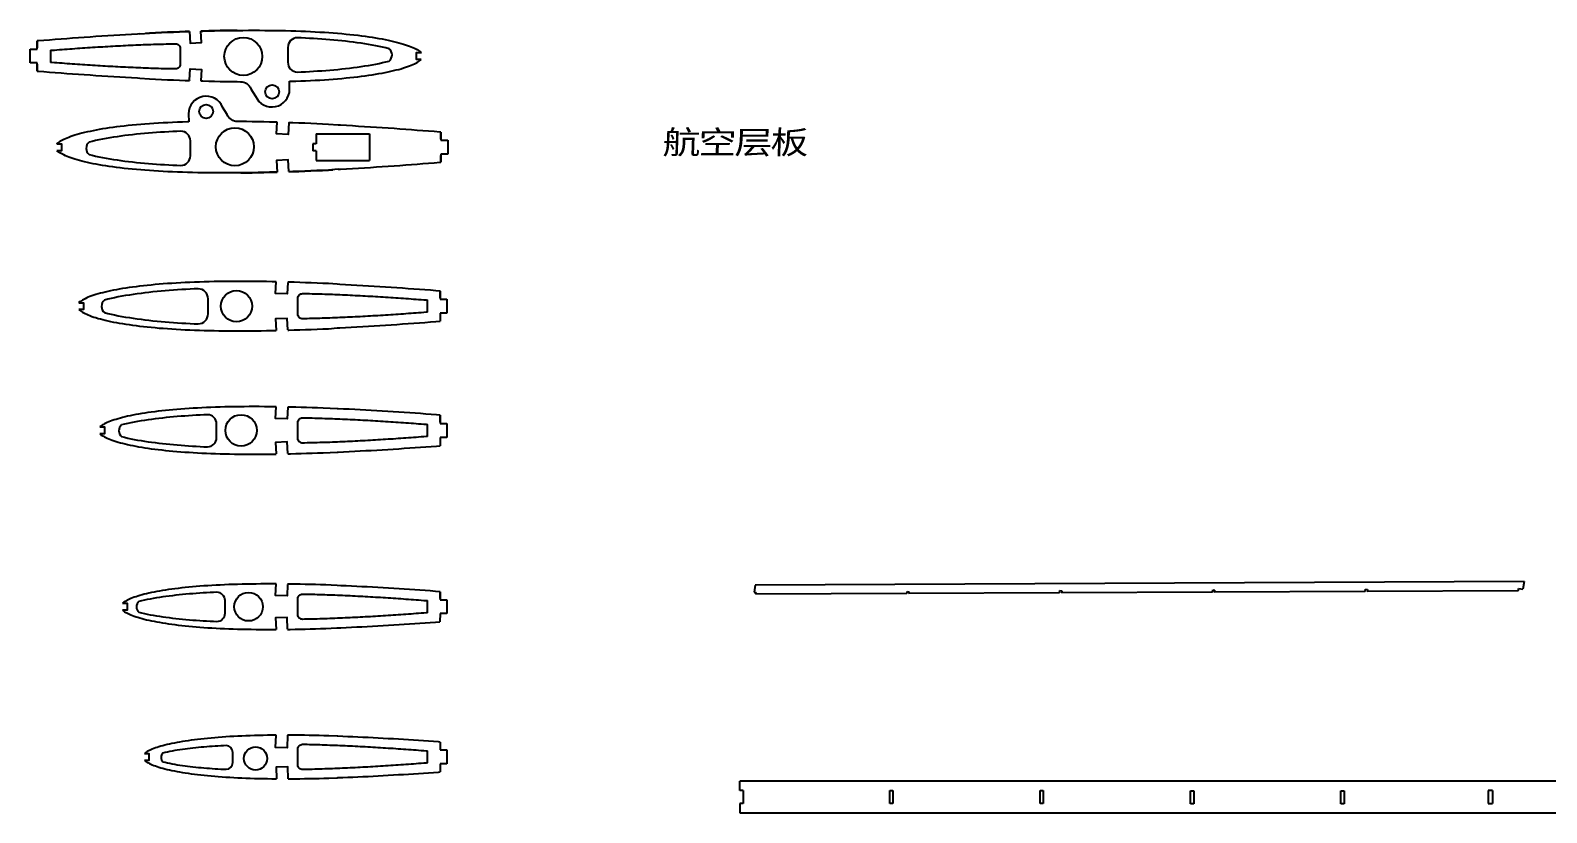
# Model space of a CAD drawing. Header units: inches. Extents: x -1000 to 834, y -101 to 1235.
# Drawn here: x -1000 to -345, y 569 to 908 of the extents above; entities that cross this region are included whole.
import ezdxf

# ---------------------------------------------------------------- set-up
doc = ezdxf.new("R2010")
doc.units = ezdxf.units.IN
doc.header["$MEASUREMENT"] = 0
doc.layers.add('7', color=7, linetype='Continuous')
doc.styles.get("Standard").update_dxf_attribs({"font": 'arial.ttf'})

msp = doc.modelspace()

# ---------------------------------------------------------------- linework, layer by layer
at = {"color": 9}
for p, q in [((-999.89, 893.76), (-999.89, 899.76)), ((-999.89, 899.76), (-996.89, 899.76)), ((-996.89, 899.76), (-996.89, 903.24)), ((-991.11, 899.26), (-991.11, 893.97)), ((-996.89, 893.76), (-999.89, 893.76)), ((-996.89, 890.23), (-996.89, 893.76)), ((-887.82, 882.35), (-887.87, 885.82)), ((-931.49, 871.69), (-931.44, 868.22)), ((-876.32, 858.79), (-877.82, 858.79)), ((-877.82, 858.79), (-877.82, 855.79)), ((-876.32, 863.04), (-876.32, 858.79)), ((-876.32, 863.04), (-853.32, 863.04)), ((-853.32, 863.04), (-853.32, 851.54)), ((-822.43, 863.81), (-822.43, 860.28)), ((-822.43, 860.28), (-819.43, 860.28)), ((-819.43, 860.28), (-819.43, 854.28)), ((-876.32, 855.79), (-877.82, 855.79)), ((-876.32, 855.79), (-876.32, 851.54)), ((-819.43, 854.28), (-822.43, 854.28)), ((-822.43, 854.28), (-822.43, 850.8)), ((-876.32, 851.54), (-853.32, 851.54)), ((-822.83, 795.08), (-822.83, 791.56)), ((-828.21, 785.93), (-828.21, 791.22)), ((-822.83, 791.56), (-819.83, 791.56)), ((-819.83, 791.56), (-819.83, 785.56)), ((-819.83, 785.56), (-822.83, 785.56)), ((-822.83, 785.56), (-822.83, 782.04)), ((-822.83, 741.44), (-822.83, 737.8)), ((-828.21, 732.17), (-828.21, 737.43)), ((-822.83, 737.8), (-819.83, 737.8)), ((-819.83, 737.8), (-819.83, 731.8)), ((-967.87, 733.31), (-969.87, 733.31)), ((-819.83, 731.8), (-822.83, 731.8)), ((-822.83, 731.8), (-822.83, 728.18)), ((-822.83, 665.04), (-822.83, 661.56)), ((-828.21, 655.93), (-828.21, 661.2)), ((-822.83, 655.56), (-822.84, 652.08)), ((-822.83, 661.56), (-819.83, 661.56)), ((-819.83, 655.56), (-822.83, 655.56)), ((-819.83, 661.56), (-819.83, 655.56)), ((-822.83, 600.01), (-822.83, 596.59)), ((-822.83, 596.59), (-819.83, 596.59)), ((-819.83, 596.59), (-819.83, 590.59)), ((-828.21, 590.97), (-828.21, 596.22)), ((-819.83, 590.59), (-822.83, 590.59)), ((-822.83, 590.59), (-822.82, 587.11)), ((-693.3, 579.06), (-693.3, 583.06)), ((-691.8, 579.06), (-693.3, 579.06)), ((-628.5, 579.07), (-627.1, 579.07)), ((-628.5, 573.47), (-628.5, 579.07)), ((-627.1, 579.07), (-627.1, 573.47)), ((-563.52, 579.08), (-562.12, 579.08)), ((-563.52, 573.48), (-563.52, 579.08)), ((-562.12, 579.08), (-562.12, 573.48)), ((-498.5, 578.95), (-497.1, 578.95)), ((-498.5, 573.35), (-498.5, 578.95)), ((-497.1, 578.95), (-497.1, 573.35)), ((-433.52, 578.96), (-432.12, 578.96)), ((-433.52, 573.36), (-433.52, 578.96)), ((-432.12, 578.96), (-432.12, 573.36)), ((-368.04, 579.08), (-369.84, 579.08)), ((-369.84, 579.08), (-369.84, 573.48)), ((-368.04, 579.08), (-368.04, 573.48)), ((-691.8, 573.46), (-693.3, 573.46)), ((-693.3, 573.46), (-693.3, 569.46)), ((-627.1, 573.47), (-628.5, 573.47)), ((-562.12, 573.48), (-563.52, 573.48)), ((-497.1, 573.35), (-498.5, 573.35)), ((-432.12, 573.36), (-433.52, 573.36)), ((-369.84, 573.48), (-368.04, 573.48))]:
    msp.add_line(p, q, dxfattribs=at)
for p, q in [((-996.89, 903.28), (-996.89, 900.28)), ((-996.89, 893.23), (-996.89, 890.23)), ((-931.12, 886.24), (-931.13, 886.19)), ((-888.19, 867.8), (-888.19, 867.85)), ((-822.43, 860.81), (-822.43, 863.81)), ((-822.43, 850.76), (-822.43, 853.76)), ((-822.83, 792.12), (-822.83, 795.12)), ((-822.83, 738.44), (-822.83, 741.44)), ((-354.29, 669.44), (-686.6, 667.92)), ((-354.29, 669.44), (-354.87, 666.13)), ((-822.83, 662.04), (-822.83, 665.04)), ((-686.6, 667.92), (-687.13, 664.9)), ((-687.13, 664.9), (-687.13, 664.9)), ((-687.13, 664.9), (-686.34, 664.76)), ((-686.34, 664.76), (-686.49, 663.92)), ((-621.15, 664.23), (-686.49, 663.92)), ((-621.15, 664.23), (-620.98, 665.2)), ((-620.98, 665.2), (-620.19, 665.06)), ((-620.19, 665.06), (-620.33, 664.24)), ((-555.09, 664.55), (-620.33, 664.24)), ((-555.09, 664.55), (-554.92, 665.51)), ((-554.92, 665.51), (-554.13, 665.38)), ((-554.13, 665.38), (-554.27, 664.55)), ((-489.03, 664.86), (-554.27, 664.55)), ((-489.03, 664.86), (-488.86, 665.83)), ((-488.86, 665.83), (-488.07, 665.69)), ((-488.07, 665.69), (-488.22, 664.87)), ((-422.97, 665.18), (-488.22, 664.87)), ((-422.97, 665.18), (-422.8, 666.14)), ((-422.8, 666.14), (-422.01, 666)), ((-422.01, 666), (-422.16, 665.18)), ((-356.81, 665.49), (-422.16, 665.18)), ((-356.81, 665.49), (-356.64, 666.44)), ((-356.64, 666.44), (-354.87, 666.13)), ((-2.3, 583.06), (-693.3, 583.06)), ((-691.8, 579.06), (-691.8, 573.46)), ((-693.3, 569.46), (-2.3, 569.46))]:
    msp.add_line(p, q)
for centre, radius in [((-907.84, 896.56), 8.22), ((-895.39, 881.26), 3), ((-923.92, 872.79), 3), ((-911.48, 857.48), 8.22), ((-910.8, 788.56), 6.73), ((-908.79, 734.81), 6.79), ((-905.58, 658.56), 6.17), ((-902.56, 592.91), 5)]:
    msp.add_circle(centre, radius)
for centre, radius, start, end in [((-847.03, 897.23), 3.48, 309.95246, 50.04754), ((-923.84, 871.68), 7.66, 23.06424, 179.87258), ((-895.48, 882.36), 7.66, 203.06424, 359.87258), ((-972.28, 856.81), 3.48, 129.95246, 230.04754), ((-965.56, 788.47), 3.55, 129.95246, 230.04754), ((-958.33, 734.65), 3.26, 129.95246, 230.04754), ((-951.1, 658.49), 2.96, 129.95246, 230.04754), ((-941.01, 593.36), 2.4, 129.95246, 230.04754)]:
    msp.add_arc(centre, radius, start, end)
at = {"layer": '7', "linetype": 'Continuous'}
for points in [[(-952.51, 906.28), (-953.52, 906.22), (-956.1, 906.07), (-958.69, 905.92), (-961.26, 905.77), (-963.84, 905.61), (-966.42, 905.45), (-968.97, 905.29), (-971.53, 905.12), (-974.08, 904.94), (-976.61, 904.77), (-979.13, 904.59), (-981.66, 904.41), (-984.14, 904.23), (-986.62, 904.04), (-989.11, 903.85), (-991.54, 903.67), (-993.98, 903.47), (-996.41, 903.28), (-996.89, 903.24)], [(-952.51, 906.28), (-948.35, 906.64), (-945.76, 906.76), (-943.18, 906.88), (-940.61, 906.99), (-938.03, 907.1), (-935.48, 907.2), (-932.92, 907.29), (-931.13, 907.36)], [(-931.12, 907.36), (-932.92, 907.29), (-935.48, 907.2), (-938.03, 907.1), (-940.61, 906.99), (-943.18, 906.88), (-945.76, 906.76), (-948.35, 906.63), (-950.1, 906.55)], [(-931.12, 907.3), (-930.85, 902.25), (-925.86, 902.52), (-926.13, 907.52)], [(-910.44, 907.83), (-910.47, 907.83), (-912.9, 907.8), (-915.34, 907.76), (-917.82, 907.72), (-920.31, 907.66), (-922.79, 907.6), (-925.32, 907.54), (-926.13, 907.51)], [(-925.87, 907.52), (-925.32, 907.54), (-922.79, 907.61), (-920.31, 907.67), (-917.82, 907.72), (-915.34, 907.76), (-912.9, 907.8), (-910.47, 907.83), (-908.04, 907.85), (-905.66, 907.86), (-903.29, 907.87), (-900.91, 907.86), (-898.61, 907.85), (-896.3, 907.83), (-894, 907.8), (-891.77, 907.76), (-889.54, 907.71), (-887.32, 907.65), (-885.18, 907.59), (-883.04, 907.51), (-880.9, 907.43), (-878.85, 907.33), (-876.81, 907.23), (-874.76, 907.12), (-872.82, 907), (-870.88, 906.87), (-868.94, 906.72), (-867.11, 906.58), (-865.28, 906.42), (-863.45, 906.25), (-861.74, 906.08), (-860.03, 905.89), (-858.32, 905.7), (-856.73, 905.5), (-855.15, 905.29), (-853.56, 905.07), (-852.11, 904.85), (-850.65, 904.62), (-849.2, 904.37), (-847.88, 904.13), (-846.56, 903.88), (-845.25, 903.61), (-844.07, 903.35), (-842.9, 903.08), (-841.73, 902.78), (-840.69, 902.51), (-839.67, 902.22), (-838.64, 901.92), (-837.76, 901.63), (-836.88, 901.33), (-836.01, 901.01), (-835.29, 900.72), (-834.56, 900.41), (-833.85, 900.08), (-833.27, 899.8), (-832.71, 899.5), (-832.16, 899.17), (-831.74, 898.9), (-831.33, 898.6), (-830.94, 898.28), (-830.9, 898.24)], [(-844.8, 899.89), (-846.18, 900.24), (-847.63, 900.57), (-849.11, 900.89), (-850.63, 901.2), (-852.17, 901.48), (-853.75, 901.76), (-855.34, 902.02), (-856.96, 902.26), (-858.6, 902.5), (-860.26, 902.72), (-861.92, 902.92), (-863.61, 903.12), (-865.31, 903.3), (-867.02, 903.47), (-868.74, 903.63), (-870.47, 903.78), (-872.2, 903.92), (-873.96, 904.05), (-875.71, 904.17), (-877.47, 904.29), (-879.24, 904.39), (-881.01, 904.49), (-882.79, 904.58), (-884.43, 904.65)], [(-830.92, 895.22), (-832.97, 895.24), (-832.97, 898.24), (-830.9, 898.24)], [(-887.87, 885.82), (-887.32, 885.83), (-885.18, 885.9), (-883.04, 885.97), (-880.9, 886.06), (-878.85, 886.15), (-876.81, 886.25), (-874.76, 886.37), (-872.82, 886.49), (-870.88, 886.62), (-868.94, 886.76), (-867.11, 886.91), (-865.28, 887.07), (-863.45, 887.24), (-861.74, 887.41), (-860.03, 887.59), (-858.32, 887.79), (-856.73, 887.98), (-855.15, 888.19), (-853.56, 888.41), (-852.11, 888.63), (-850.65, 888.87), (-849.2, 889.11), (-847.88, 889.35), (-846.56, 889.61), (-845.25, 889.88), (-844.07, 890.14), (-842.9, 890.41), (-841.73, 890.7), (-840.69, 890.97), (-839.67, 891.26), (-838.64, 891.57), (-837.76, 891.85), (-836.88, 892.15), (-836.01, 892.48), (-835.29, 892.77), (-834.56, 893.08), (-833.85, 893.41), (-833.27, 893.69), (-832.71, 893.99), (-832.16, 894.31), (-831.74, 894.59), (-831.33, 894.88), (-830.94, 895.2), (-830.92, 895.22)], [(-884.43, 889.8), (-882.79, 889.88), (-881.01, 889.97), (-879.24, 890.06), (-877.47, 890.17), (-875.71, 890.28), (-873.96, 890.4), (-872.2, 890.53), (-870.47, 890.67), (-868.74, 890.82), (-867.02, 890.98), (-865.31, 891.16), (-863.61, 891.34), (-861.92, 891.53), (-860.26, 891.74), (-858.6, 891.96), (-856.96, 892.19), (-855.34, 892.43), (-853.75, 892.69), (-852.17, 892.97), (-850.63, 893.26), (-849.11, 893.56), (-847.63, 893.88), (-846.18, 894.22), (-844.8, 894.56)], [(-996.89, 890.23), (-996.41, 890.2), (-993.98, 890), (-991.54, 889.81), (-989.11, 889.62), (-986.62, 889.44), (-984.14, 889.25), (-981.66, 889.07), (-979.13, 888.89), (-976.61, 888.71), (-974.08, 888.54), (-971.53, 888.36), (-968.97, 888.19), (-966.42, 888.03), (-963.84, 887.87), (-961.26, 887.71), (-958.69, 887.56), (-956.1, 887.41), (-953.52, 887.26), (-952.51, 887.2)], [(-952.51, 887.2), (-948.35, 886.85), (-945.76, 886.72), (-943.18, 886.61), (-940.61, 886.49), (-938.03, 886.39), (-935.48, 886.29), (-932.92, 886.19), (-931.13, 886.13)], [(-931.12, 886.24), (-931.12, 886.24), (-930.85, 891.23), (-925.86, 890.96), (-926.13, 885.97)], [(-926.13, 885.97), (-925.32, 885.95), (-922.79, 885.88), (-920.31, 885.82), (-917.82, 885.77), (-915.34, 885.72), (-912.9, 885.68), (-910.47, 885.66), (-909.03, 885.64)], [(-931.44, 868.22), (-932, 868.21), (-934.14, 868.14), (-936.28, 868.07), (-938.42, 867.98), (-940.46, 867.89), (-942.5, 867.79), (-944.55, 867.67), (-946.49, 867.55), (-948.43, 867.42), (-950.37, 867.28), (-952.2, 867.13), (-954.03, 866.98), (-955.86, 866.81), (-957.57, 866.63), (-959.28, 866.45), (-960.99, 866.25), (-962.58, 866.06), (-964.17, 865.85), (-965.75, 865.63), (-967.21, 865.41), (-968.66, 865.18), (-970.11, 864.93), (-971.43, 864.69), (-972.75, 864.43), (-974.06, 864.16), (-975.24, 863.91), (-976.42, 863.63), (-977.59, 863.34), (-978.62, 863.07), (-979.65, 862.78), (-980.67, 862.47), (-981.55, 862.19), (-982.43, 861.89), (-983.3, 861.56), (-984.03, 861.27), (-984.75, 860.96), (-985.46, 860.64), (-986.04, 860.35), (-986.6, 860.06), (-987.16, 859.73), (-987.58, 859.46), (-987.98, 859.16), (-988.37, 858.84), (-988.39, 858.82)], [(-893.18, 868.07), (-894, 868.1), (-896.52, 868.16), (-899.01, 868.22), (-901.49, 868.28), (-903.97, 868.32), (-906.41, 868.36), (-908.84, 868.39), (-910.28, 868.4)], [(-888.19, 867.8), (-888.19, 867.8), (-888.46, 862.81), (-893.45, 863.08), (-893.18, 868.07)], [(-866.8, 866.84), (-870.97, 867.19), (-873.55, 867.32), (-876.13, 867.44), (-878.7, 867.55), (-881.28, 867.66), (-883.84, 867.76), (-886.39, 867.85), (-888.18, 867.91)], [(-822.43, 863.81), (-822.9, 863.85), (-825.34, 864.04), (-827.77, 864.23), (-830.2, 864.42), (-832.69, 864.6), (-835.17, 864.79), (-837.66, 864.97), (-840.18, 865.15), (-842.71, 865.33), (-845.23, 865.51), (-847.79, 865.68), (-850.34, 865.85), (-852.9, 866.01), (-855.47, 866.18), (-858.05, 866.33), (-860.63, 866.48), (-863.21, 866.64), (-865.8, 866.78), (-866.8, 866.84)], [(-988.39, 858.82), (-986.35, 858.8), (-986.35, 855.8), (-988.41, 855.8)], [(-934.88, 864.24), (-936.52, 864.16), (-938.3, 864.08), (-940.07, 863.98), (-941.84, 863.87), (-943.61, 863.76), (-945.36, 863.64), (-947.11, 863.51), (-948.85, 863.37), (-950.57, 863.22), (-952.29, 863.06), (-954, 862.89), (-955.7, 862.7), (-957.39, 862.51), (-959.05, 862.3), (-960.71, 862.08), (-962.35, 861.85), (-963.97, 861.61), (-965.56, 861.35), (-967.14, 861.07), (-968.68, 860.78), (-970.21, 860.48), (-971.68, 860.16), (-973.13, 859.83), (-974.51, 859.48)], [(-893.45, 846.52), (-894, 846.5), (-896.52, 846.44), (-899.01, 846.38), (-901.49, 846.32), (-903.97, 846.28), (-906.41, 846.24), (-908.84, 846.21), (-911.28, 846.19), (-913.65, 846.18), (-916.03, 846.18), (-918.4, 846.18), (-920.71, 846.19), (-923.01, 846.21), (-925.32, 846.24), (-927.54, 846.28), (-929.77, 846.33), (-932, 846.39), (-934.14, 846.46), (-936.28, 846.53), (-938.42, 846.62), (-940.46, 846.71), (-942.5, 846.81), (-944.55, 846.93), (-946.49, 847.05), (-948.43, 847.18), (-950.37, 847.32), (-952.2, 847.46), (-954.03, 847.62), (-955.86, 847.79), (-957.57, 847.96), (-959.28, 848.15), (-960.99, 848.34), (-962.58, 848.54), (-964.17, 848.75), (-965.75, 848.97), (-967.21, 849.19), (-968.66, 849.42), (-970.11, 849.67), (-971.43, 849.91), (-972.75, 850.16), (-974.06, 850.43), (-975.24, 850.69), (-976.42, 850.97), (-977.59, 851.26), (-978.62, 851.53), (-979.65, 851.82), (-980.67, 852.12), (-981.55, 852.41), (-982.43, 852.71), (-983.3, 853.03), (-984.03, 853.33), (-984.75, 853.64), (-985.46, 853.96), (-986.04, 854.24), (-986.6, 854.54), (-987.16, 854.87), (-987.58, 855.14), (-987.98, 855.44), (-988.37, 855.76), (-988.41, 855.8)], [(-974.51, 854.15), (-973.13, 853.8), (-971.68, 853.47), (-970.21, 853.15), (-968.68, 852.85), (-967.14, 852.56), (-965.56, 852.28), (-963.97, 852.02), (-962.35, 851.78), (-960.71, 851.54), (-959.05, 851.32), (-957.39, 851.12), (-955.7, 850.93), (-954, 850.74), (-952.29, 850.57), (-950.57, 850.41), (-948.85, 850.26), (-947.11, 850.12), (-945.36, 849.99), (-943.61, 849.87), (-941.84, 849.76), (-940.07, 849.65), (-938.3, 849.55), (-936.52, 849.47), (-934.88, 849.39)], [(-908.88, 846.21), (-908.84, 846.21), (-906.41, 846.24), (-903.97, 846.28), (-901.49, 846.32), (-899.01, 846.38), (-896.52, 846.44), (-894, 846.5), (-893.18, 846.53)], [(-888.19, 846.75), (-888.46, 851.79), (-893.45, 851.52), (-893.18, 846.53)], [(-866.8, 847.77), (-870.97, 847.41), (-873.55, 847.28), (-876.13, 847.16), (-878.7, 847.05), (-881.28, 846.94), (-883.84, 846.84), (-886.39, 846.75), (-888.19, 846.68)], [(-888.19, 846.69), (-886.39, 846.75), (-883.84, 846.84), (-881.28, 846.94), (-878.7, 847.05), (-876.13, 847.16), (-873.55, 847.28), (-870.97, 847.41), (-869.21, 847.5)], [(-866.8, 847.77), (-865.8, 847.82), (-863.21, 847.97), (-860.63, 848.12), (-858.05, 848.27), (-855.47, 848.43), (-852.9, 848.59), (-850.34, 848.75), (-847.79, 848.92), (-845.23, 849.1), (-842.71, 849.27), (-840.18, 849.45), (-837.66, 849.63), (-835.17, 849.81), (-832.69, 850), (-830.2, 850.19), (-827.77, 850.38), (-825.34, 850.57), (-822.9, 850.76), (-822.43, 850.8)], [(-893.62, 799.08), (-895.43, 799.11), (-897.82, 799.16), (-900.16, 799.19), (-902.5, 799.22), (-904.84, 799.24), (-907.13, 799.25), (-909.41, 799.26), (-911.7, 799.25), (-913.91, 799.24), (-916.13, 799.22), (-918.35, 799.19), (-920.49, 799.15), (-922.63, 799.11), (-924.77, 799.05), (-926.83, 798.99), (-928.89, 798.91), (-930.95, 798.83), (-932.91, 798.74), (-934.88, 798.64), (-936.85, 798.53), (-938.71, 798.42), (-940.58, 798.29), (-942.45, 798.16), (-944.21, 798.02), (-945.97, 797.86), (-947.73, 797.7), (-949.37, 797.54), (-951.02, 797.36), (-952.66, 797.17), (-954.19, 796.98), (-955.72, 796.78), (-957.24, 796.57), (-958.64, 796.36), (-960.04, 796.13), (-961.43, 795.89), (-962.7, 795.66), (-963.97, 795.42), (-965.23, 795.16), (-966.37, 794.91), (-967.5, 794.65), (-968.62, 794.37), (-969.62, 794.11), (-970.61, 793.83), (-971.59, 793.53), (-972.44, 793.26), (-973.28, 792.97), (-974.12, 792.66), (-974.82, 792.38), (-975.51, 792.08), (-976.2, 791.77), (-976.75, 791.5), (-977.3, 791.21), (-977.83, 790.9), (-978.24, 790.63), (-978.63, 790.35), (-978.98, 790.06)], [(-927.34, 796.06), (-929.01, 795.98), (-930.83, 795.89), (-932.64, 795.79), (-934.45, 795.69), (-936.26, 795.57), (-938.04, 795.45), (-939.83, 795.31), (-941.61, 795.17), (-943.37, 795.02), (-945.13, 794.85), (-946.88, 794.68), (-948.61, 794.49), (-950.34, 794.29), (-952.04, 794.08), (-953.74, 793.86), (-955.41, 793.62), (-957.07, 793.37), (-958.69, 793.11), (-960.3, 792.82), (-961.88, 792.53), (-963.44, 792.22), (-964.94, 791.89), (-966.43, 791.55), (-967.84, 791.2)], [(-888.63, 798.83), (-888.87, 793.84), (-893.86, 794.08), (-893.62, 799.08)], [(-867.23, 798), (-871.03, 798.31), (-873.51, 798.41), (-875.99, 798.52), (-878.45, 798.62), (-880.91, 798.71), (-883.36, 798.79), (-885.79, 798.87), (-888.22, 798.94), (-888.62, 798.95)], [(-822.83, 795.08), (-824.62, 795.22), (-826.96, 795.4), (-829.35, 795.58), (-831.74, 795.76), (-834.13, 795.94), (-836.56, 796.11), (-838.99, 796.28), (-841.42, 796.45), (-843.87, 796.62), (-846.33, 796.78), (-848.79, 796.94), (-851.27, 797.1), (-853.74, 797.25), (-856.22, 797.39), (-858.71, 797.54), (-861.2, 797.68), (-863.68, 797.82), (-866.17, 797.95), (-867.23, 798)], [(-978.98, 790.06), (-976.94, 790.06), (-976.94, 787.06), (-978.98, 787.06)], [(-978.98, 787.06), (-978.63, 786.77), (-978.24, 786.48), (-977.83, 786.22), (-977.3, 785.91), (-976.75, 785.62), (-976.2, 785.35), (-975.51, 785.03), (-974.82, 784.74), (-974.12, 784.45), (-973.28, 784.14), (-972.44, 783.85), (-971.59, 783.58), (-970.61, 783.28), (-969.62, 783.01), (-968.62, 782.75), (-967.5, 782.47), (-966.37, 782.2), (-965.23, 781.95), (-963.97, 781.69), (-962.7, 781.45), (-961.43, 781.22), (-960.04, 780.98), (-958.64, 780.76), (-957.24, 780.55), (-955.72, 780.33), (-954.19, 780.13), (-952.66, 779.94), (-951.02, 779.75), (-949.37, 779.58), (-947.73, 779.41), (-945.97, 779.25), (-944.21, 779.1), (-942.45, 778.96), (-940.58, 778.82), (-938.71, 778.69), (-936.85, 778.58), (-934.88, 778.47), (-932.91, 778.37), (-930.95, 778.28), (-928.89, 778.2), (-926.83, 778.13), (-924.77, 778.06), (-922.63, 778.01), (-920.49, 777.96), (-918.35, 777.92), (-916.13, 777.89), (-913.91, 777.87), (-911.7, 777.86), (-909.41, 777.86), (-907.13, 777.86), (-904.84, 777.87), (-902.5, 777.89), (-900.16, 777.92), (-897.82, 777.96), (-895.43, 778), (-893.62, 778.04)], [(-967.84, 785.75), (-966.43, 785.4), (-964.94, 785.05), (-963.44, 784.73), (-961.88, 784.42), (-960.3, 784.12), (-958.69, 783.84), (-957.07, 783.58), (-955.41, 783.33), (-953.74, 783.09), (-952.04, 782.86), (-950.34, 782.65), (-948.61, 782.46), (-946.88, 782.27), (-945.13, 782.09), (-943.37, 781.93), (-941.61, 781.77), (-939.83, 781.63), (-938.04, 781.5), (-936.26, 781.37), (-934.45, 781.26), (-932.64, 781.15), (-930.83, 781.05), (-929.01, 780.96), (-927.34, 780.89)], [(-888.64, 778.28), (-888.63, 778.28), (-888.87, 783.27), (-893.86, 783.03), (-893.62, 778.04)], [(-867.23, 779.12), (-866.17, 779.17), (-863.68, 779.3), (-861.2, 779.44), (-858.71, 779.58), (-856.22, 779.73), (-853.74, 779.87), (-851.27, 780.02), (-848.79, 780.18), (-846.33, 780.34), (-843.87, 780.5), (-841.42, 780.67), (-838.99, 780.84), (-836.56, 781.01), (-834.13, 781.18), (-831.74, 781.36), (-829.35, 781.54), (-826.96, 781.72), (-824.62, 781.9), (-822.83, 782.04)], [(-888.63, 778.16), (-888.22, 778.17), (-885.79, 778.24), (-883.36, 778.32), (-880.91, 778.41), (-878.45, 778.5), (-875.99, 778.6), (-873.51, 778.7), (-871.03, 778.81), (-867.23, 779.12)], [(-893.65, 745.01), (-894.25, 745.02), (-896.5, 745.05), (-898.75, 745.07), (-900.94, 745.08), (-903.14, 745.08), (-905.33, 745.08), (-907.46, 745.07), (-909.59, 745.05), (-911.72, 745.02), (-913.78, 744.98), (-915.83, 744.94), (-917.89, 744.89), (-919.87, 744.82), (-921.84, 744.75), (-923.82, 744.68), (-925.71, 744.59), (-927.6, 744.5), (-929.49, 744.39), (-931.28, 744.28), (-933.07, 744.16), (-934.86, 744.03), (-936.56, 743.89), (-938.24, 743.75), (-939.93, 743.59), (-941.52, 743.43), (-943.1, 743.26), (-944.68, 743.08), (-946.14, 742.9), (-947.61, 742.71), (-949.07, 742.5), (-950.42, 742.3), (-951.76, 742.08), (-953.1, 741.85), (-954.32, 741.63), (-955.54, 741.4), (-956.75, 741.15), (-957.84, 740.91), (-958.92, 740.66), (-960, 740.39), (-960.96, 740.14), (-961.91, 739.87), (-962.85, 739.59), (-963.67, 739.33), (-964.48, 739.05), (-965.28, 738.75), (-965.96, 738.48), (-966.62, 738.19), (-967.28, 737.89), (-967.81, 737.63), (-968.33, 737.35), (-968.85, 737.05), (-969.23, 736.8), (-969.61, 736.53), (-969.87, 736.31)], [(-923.31, 741.6), (-924.84, 741.53), (-926.51, 741.45), (-928.17, 741.36), (-929.83, 741.26), (-931.48, 741.15), (-933.11, 741.04), (-934.76, 740.92), (-936.38, 740.79), (-938, 740.65), (-939.61, 740.5), (-941.21, 740.33), (-942.8, 740.16), (-944.39, 739.98), (-945.94, 739.79), (-947.5, 739.58), (-949.03, 739.37), (-950.55, 739.14), (-952.03, 738.9), (-953.51, 738.64), (-954.96, 738.37), (-956.39, 738.08), (-957.77, 737.78), (-959.13, 737.47), (-960.42, 737.15)], [(-888.66, 744.8), (-888.88, 739.8), (-893.87, 740.02), (-893.65, 745.02)], [(-867.25, 744.19), (-873.4, 744.47), (-875.76, 744.55), (-878.12, 744.64), (-880.46, 744.71), (-882.79, 744.78), (-885.12, 744.84), (-887.42, 744.9), (-888.56, 744.92)], [(-822.83, 741.44), (-824.35, 741.56), (-826.65, 741.73), (-828.94, 741.89), (-831.27, 742.06), (-833.61, 742.23), (-835.94, 742.39), (-838.3, 742.55), (-840.66, 742.71), (-843.02, 742.86), (-845.4, 743.01), (-847.78, 743.15), (-850.16, 743.29), (-852.55, 743.43), (-854.94, 743.57), (-857.33, 743.7), (-859.71, 743.83), (-862.1, 743.95), (-864.49, 744.06), (-866.87, 744.17), (-867.25, 744.19)], [(-969.87, 736.31), (-967.87, 736.31), (-967.87, 733.31), (-969.87, 733.31)], [(-969.87, 733.31), (-969.61, 733.09), (-969.23, 732.82), (-968.85, 732.56), (-968.33, 732.26), (-967.81, 731.99), (-967.28, 731.73), (-966.62, 731.42), (-965.96, 731.14), (-965.28, 730.87), (-964.48, 730.57), (-963.67, 730.29), (-962.85, 730.03), (-961.91, 729.74), (-960.96, 729.48), (-960, 729.23), (-958.92, 728.96), (-957.84, 728.71), (-956.75, 728.47), (-955.54, 728.22), (-954.32, 727.98), (-953.1, 727.76), (-951.76, 727.53), (-950.42, 727.32), (-949.07, 727.12), (-947.61, 726.91), (-946.14, 726.72), (-944.68, 726.54), (-943.1, 726.35), (-941.52, 726.18), (-939.93, 726.03), (-938.24, 725.87), (-936.56, 725.72), (-934.86, 725.59), (-933.07, 725.46), (-931.28, 725.34), (-929.49, 725.23), (-927.6, 725.12), (-925.71, 725.03), (-923.82, 724.94), (-921.84, 724.86), (-919.87, 724.79), (-917.89, 724.73), (-915.83, 724.68), (-913.78, 724.63), (-911.72, 724.6), (-909.59, 724.57), (-907.46, 724.55), (-905.33, 724.54), (-903.14, 724.53), (-900.94, 724.54), (-898.75, 724.55), (-896.5, 724.57), (-894.25, 724.59), (-893.66, 724.6)], [(-960.42, 732.15), (-959.13, 731.83), (-957.77, 731.51), (-956.39, 731.22), (-954.96, 730.93), (-953.51, 730.66), (-952.03, 730.4), (-950.55, 730.16), (-949.03, 729.93), (-947.5, 729.71), (-945.94, 729.51), (-944.39, 729.32), (-942.8, 729.13), (-941.21, 728.96), (-939.61, 728.8), (-938, 728.65), (-936.38, 728.51), (-934.76, 728.38), (-933.11, 728.26), (-931.48, 728.14), (-929.83, 728.04), (-928.17, 727.94), (-926.51, 727.85), (-924.84, 727.77), (-923.31, 727.7)], [(-888.66, 724.76), (-888.89, 729.82), (-893.88, 729.61), (-893.66, 724.61)], [(-867.25, 725.43), (-866.87, 725.45), (-864.49, 725.56), (-862.1, 725.67), (-859.71, 725.79), (-857.33, 725.92), (-854.94, 726.05), (-852.55, 726.19), (-850.16, 726.33), (-847.78, 726.47), (-845.4, 726.61), (-843.02, 726.76), (-840.66, 726.91), (-838.3, 727.07), (-835.94, 727.23), (-833.61, 727.39), (-831.27, 727.56), (-828.94, 727.72), (-826.65, 727.89), (-824.35, 728.06), (-822.83, 728.18)], [(-888.56, 724.69), (-887.42, 724.72), (-885.12, 724.77), (-882.79, 724.84), (-880.46, 724.9), (-878.12, 724.98), (-875.76, 725.06), (-873.4, 725.15), (-867.25, 725.43)], [(-893.69, 668.4), (-894.06, 668.4), (-896.16, 668.41), (-898.26, 668.4), (-900.31, 668.39), (-902.35, 668.37), (-904.39, 668.35), (-906.36, 668.31), (-908.33, 668.27), (-910.3, 668.22), (-912.2, 668.16), (-914.1, 668.09), (-915.99, 668.02), (-917.8, 667.94), (-919.61, 667.84), (-921.42, 667.74), (-923.14, 667.64), (-924.86, 667.52), (-926.58, 667.4), (-928.2, 667.27), (-929.82, 667.13), (-931.44, 666.98), (-932.96, 666.82), (-934.47, 666.66), (-935.99, 666.49), (-937.39, 666.31), (-938.8, 666.13), (-940.2, 665.93), (-941.49, 665.74), (-942.78, 665.53), (-944.06, 665.31), (-945.23, 665.1), (-946.4, 664.88), (-947.56, 664.64), (-948.6, 664.41), (-949.64, 664.16), (-950.68, 663.91), (-951.6, 663.67), (-952.51, 663.41), (-953.41, 663.14), (-954.19, 662.89), (-954.97, 662.62), (-955.74, 662.33), (-956.39, 662.08), (-957.03, 661.8), (-957.66, 661.51), (-958.17, 661.26), (-958.67, 661), (-959.16, 660.71), (-959.53, 660.47), (-959.89, 660.2), (-960.07, 660.06)], [(-919.28, 664.81), (-920.67, 664.74), (-922.18, 664.67), (-923.69, 664.58), (-925.2, 664.5), (-926.7, 664.4), (-928.19, 664.3), (-929.68, 664.18), (-931.16, 664.07), (-932.63, 663.94), (-934.09, 663.8), (-935.55, 663.65), (-936.99, 663.5), (-938.43, 663.33), (-939.85, 663.16), (-941.26, 662.97), (-942.65, 662.77), (-944.03, 662.57), (-945.38, 662.35), (-946.73, 662.11), (-948.04, 661.87), (-949.34, 661.61), (-950.59, 661.34), (-951.83, 661.05), (-953, 660.76)], [(-888.69, 668.21), (-888.88, 663.21), (-893.88, 663.41), (-893.69, 668.4)], [(-867.28, 667.7), (-869.92, 667.9), (-872.18, 667.98), (-874.42, 668.05), (-876.65, 668.12), (-878.89, 668.18), (-881.09, 668.23), (-883.29, 668.28), (-885.49, 668.32), (-887.64, 668.35), (-888.72, 668.36)], [(-822.83, 665.04), (-824.85, 665.19), (-827.05, 665.35), (-829.29, 665.51), (-831.52, 665.67), (-833.76, 665.83), (-836.02, 665.98), (-838.29, 666.13), (-840.55, 666.28), (-842.83, 666.42), (-845.11, 666.56), (-847.39, 666.69), (-849.68, 666.83), (-851.97, 666.96), (-854.26, 667.08), (-856.55, 667.2), (-858.84, 667.32), (-861.13, 667.43), (-863.41, 667.54), (-865.7, 667.64), (-867.28, 667.7)], [(-960.08, 660.05), (-960.08, 660.05)], [(-960.07, 660.06), (-958.1, 660.06), (-958.1, 657.06), (-960.07, 657.06)], [(-960.07, 657.06), (-959.89, 656.91), (-959.53, 656.65), (-959.16, 656.4), (-958.67, 656.12), (-958.17, 655.85), (-957.66, 655.6), (-957.03, 655.31), (-956.39, 655.04), (-955.74, 654.78), (-954.97, 654.49), (-954.19, 654.23), (-953.41, 653.97), (-952.51, 653.7), (-951.6, 653.45), (-950.68, 653.21), (-949.64, 652.95), (-948.6, 652.71), (-947.56, 652.48), (-946.4, 652.24), (-945.23, 652.01), (-944.06, 651.8), (-942.78, 651.58), (-941.49, 651.38), (-940.2, 651.18), (-938.8, 650.98), (-937.39, 650.8), (-935.99, 650.63), (-934.47, 650.45), (-932.96, 650.29), (-931.44, 650.14), (-929.82, 649.99), (-928.2, 649.85), (-926.58, 649.72), (-924.86, 649.59), (-923.14, 649.48), (-921.42, 649.37), (-919.61, 649.27), (-917.8, 649.18), (-915.99, 649.1), (-914.1, 649.02), (-912.2, 648.95), (-910.3, 648.89), (-908.33, 648.84), (-906.36, 648.8), (-904.39, 648.77), (-902.35, 648.74), (-900.31, 648.72), (-898.26, 648.71), (-896.16, 648.71), (-894.06, 648.71), (-893.69, 648.71)], [(-953, 656.22), (-951.83, 655.93), (-950.59, 655.64), (-949.34, 655.37), (-948.04, 655.11), (-946.73, 654.86), (-945.38, 654.63), (-944.03, 654.41), (-942.65, 654.2), (-941.26, 654), (-939.85, 653.82), (-938.43, 653.64), (-936.99, 653.48), (-935.55, 653.32), (-934.09, 653.17), (-932.63, 653.04), (-931.16, 652.91), (-929.68, 652.79), (-928.19, 652.68), (-926.7, 652.57), (-925.2, 652.48), (-923.69, 652.39), (-922.18, 652.31), (-920.67, 652.23), (-919.28, 652.17)], [(-888.78, 648.9), (-888.69, 648.9), (-888.88, 653.9), (-893.88, 653.71), (-893.69, 648.71)], [(-888.78, 648.75), (-887.64, 648.76), (-885.49, 648.8), (-883.29, 648.84), (-881.09, 648.88), (-878.89, 648.94), (-876.65, 649), (-874.42, 649.06), (-872.18, 649.13), (-869.92, 649.21), (-867.37, 649.41)], [(-867.37, 649.41), (-865.7, 649.48), (-863.41, 649.58), (-861.13, 649.69), (-858.84, 649.8), (-856.55, 649.91), (-854.26, 650.04), (-851.97, 650.16), (-849.68, 650.29), (-847.39, 650.43), (-845.11, 650.56), (-842.83, 650.7), (-840.55, 650.84), (-838.29, 650.99), (-836.02, 651.14), (-833.76, 651.29), (-831.52, 651.45), (-829.29, 651.61), (-827.05, 651.77), (-824.85, 651.93), (-822.84, 652.08)], [(-893.67, 602.97), (-895.46, 602.95), (-897.41, 602.93), (-899.3, 602.89), (-901.18, 602.85), (-903.07, 602.8), (-904.89, 602.75), (-906.7, 602.68), (-908.51, 602.61), (-910.25, 602.53), (-911.98, 602.44), (-913.71, 602.35), (-915.36, 602.25), (-917, 602.14), (-918.64, 602.02), (-920.2, 601.89), (-921.75, 601.76), (-923.29, 601.61), (-924.75, 601.47), (-926.2, 601.31), (-927.65, 601.15), (-928.99, 600.98), (-930.34, 600.8), (-931.68, 600.61), (-932.91, 600.43), (-934.14, 600.23), (-935.37, 600.02), (-936.49, 599.82), (-937.61, 599.6), (-938.72, 599.37), (-939.72, 599.16), (-940.72, 598.92), (-941.71, 598.68), (-942.58, 598.45), (-943.46, 598.2), (-944.32, 597.94), (-945.07, 597.7), (-945.81, 597.45), (-946.55, 597.17), (-947.17, 596.92), (-947.78, 596.66), (-948.39, 596.38), (-948.87, 596.15), (-949.35, 595.89), (-949.82, 595.62), (-950.18, 595.38), (-950.52, 595.13), (-950.61, 595.06)], [(-888.72, 602.98), (-888.89, 597.51), (-893.88, 597.68), (-893.67, 602.97)], [(-867.31, 602.51), (-870.87, 602.71), (-873.01, 602.76), (-875.11, 602.81), (-877.22, 602.86), (-879.32, 602.9), (-881.39, 602.93), (-883.45, 602.95), (-885.51, 602.97), (-887.52, 602.98), (-888.71, 602.98)], [(-915.24, 598.47), (-916.37, 598.42), (-917.6, 598.36), (-918.82, 598.29), (-920.04, 598.22), (-921.25, 598.14), (-922.46, 598.06), (-923.67, 597.97), (-924.86, 597.87), (-926.05, 597.77), (-927.24, 597.66), (-928.42, 597.54), (-929.59, 597.42), (-930.75, 597.28), (-931.9, 597.14), (-933.04, 596.99), (-934.17, 596.83), (-935.29, 596.66), (-936.38, 596.48), (-937.47, 596.29), (-938.53, 596.09), (-939.58, 595.88), (-940.6, 595.66), (-941.6, 595.43), (-942.55, 595.19)], [(-822.83, 600.01), (-823.51, 600.06), (-825.65, 600.21), (-827.79, 600.36), (-829.93, 600.51), (-832.1, 600.66), (-834.26, 600.8), (-836.43, 600.94), (-838.61, 601.08), (-840.8, 601.21), (-842.98, 601.34), (-845.17, 601.47), (-847.36, 601.6), (-849.55, 601.72), (-851.74, 601.83), (-853.94, 601.94), (-856.13, 602.05), (-858.31, 602.15), (-860.49, 602.25), (-862.68, 602.34), (-864.84, 602.42), (-867.01, 602.5), (-867.31, 602.51)], [(-950.61, 595.06), (-948.68, 595.06), (-948.68, 592.06), (-950.61, 592.06)], [(-950.61, 592.06), (-950.52, 591.98), (-950.18, 591.73), (-949.82, 591.5), (-949.35, 591.22), (-948.87, 590.97), (-948.39, 590.73), (-947.78, 590.45), (-947.17, 590.19), (-946.55, 589.94), (-945.81, 589.67), (-945.07, 589.41), (-944.32, 589.17), (-943.46, 588.91), (-942.58, 588.67), (-941.71, 588.44), (-940.72, 588.19), (-939.72, 587.96), (-938.72, 587.74), (-937.61, 587.51), (-936.49, 587.29), (-935.37, 587.09), (-934.14, 586.88), (-932.91, 586.68), (-931.68, 586.5), (-930.34, 586.31), (-928.99, 586.13), (-927.65, 585.97), (-926.2, 585.8), (-924.75, 585.65), (-923.29, 585.5), (-921.75, 585.36), (-920.2, 585.22), (-918.64, 585.1), (-917, 584.98), (-915.36, 584.87), (-913.71, 584.77), (-911.98, 584.67), (-910.25, 584.58), (-908.51, 584.5), (-906.7, 584.43), (-904.89, 584.37), (-903.07, 584.31), (-901.18, 584.26), (-899.3, 584.22), (-897.41, 584.19), (-895.46, 584.16), (-893.5, 584.14)], [(-942.55, 591.52), (-941.6, 591.28), (-940.6, 591.05), (-939.58, 590.83), (-938.53, 590.62), (-937.47, 590.42), (-936.38, 590.23), (-935.29, 590.06), (-934.17, 589.89), (-933.04, 589.73), (-931.9, 589.57), (-930.75, 589.43), (-929.59, 589.3), (-928.42, 589.17), (-927.24, 589.05), (-926.05, 588.94), (-924.86, 588.84), (-923.67, 588.74), (-922.46, 588.65), (-921.25, 588.57), (-920.04, 588.49), (-918.82, 588.42), (-917.6, 588.35), (-916.37, 588.29), (-915.24, 588.24)], [(-828.19, 590.97), (-828.21, 590.97), (-828.19, 590.97)], [(-828.19, 590.97), (-828.19, 590.97)], [(-888.51, 584.13), (-888.51, 584.13), (-888.67, 589.3), (-893.67, 589.14), (-893.5, 584.14)], [(-888.51, 584.13), (-887.52, 584.13), (-885.51, 584.14), (-883.45, 584.16), (-881.39, 584.19), (-879.32, 584.22), (-877.22, 584.25), (-875.11, 584.3), (-873.01, 584.35), (-870.87, 584.41), (-867.31, 584.61)], [(-867.31, 584.61), (-867.01, 584.62), (-864.84, 584.7), (-862.68, 584.78), (-860.49, 584.87), (-858.31, 584.97), (-856.13, 585.07), (-853.94, 585.18), (-851.74, 585.29), (-849.55, 585.4), (-847.36, 585.52), (-845.17, 585.65), (-842.98, 585.78), (-840.8, 585.91), (-838.61, 586.04), (-836.43, 586.18), (-834.26, 586.32), (-832.1, 586.46), (-829.93, 586.61), (-827.79, 586.75), (-825.65, 586.91), (-823.51, 587.06), (-822.82, 587.11)]]:
    msp.add_lwpolyline(points, dxfattribs=at)
for points in [[(-884.43, 904.65, 0.409078), (-888.59, 900.42), (-888.59, 894.04, 0.409078), (-884.43, 889.8)], [(-991.11, 899.22), (-990.55, 899.26), (-989.46, 899.34), (-988.36, 899.43), (-987.25, 899.51), (-986.15, 899.6), (-985.06, 899.68), (-983.96, 899.76), (-982.85, 899.84), (-981.76, 899.92), (-980.66, 899.99), (-979.56, 900.07), (-978.46, 900.15), (-977.36, 900.22), (-976.26, 900.3), (-975.16, 900.37), (-974.07, 900.44), (-972.97, 900.51), (-971.87, 900.58), (-970.77, 900.65), (-969.67, 900.72), (-968.58, 900.78), (-967.48, 900.85), (-966.38, 900.91), (-965.29, 900.97), (-964.19, 901.04), (-963.1, 901.1), (-962, 901.15), (-960.9, 901.21), (-959.81, 901.27), (-958.71, 901.32), (-957.62, 901.37), (-956.52, 901.42), (-955.43, 901.47), (-954.33, 901.52), (-953.24, 901.57), (-952.14, 901.61), (-951.05, 901.66), (-949.96, 901.7), (-948.86, 901.74), (-947.77, 901.78), (-946.68, 901.82), (-945.59, 901.85), (-944.49, 901.88), (-943.4, 901.92), (-942.31, 901.94), (-941.22, 901.97), (-940.13, 902), (-939.04, 902.02), (-937.95, 902.04), (-937.1, 902.06, -0.419355), (-935.07, 900.06), (-935.07, 893.16, -0.414214), (-937.07, 891.16), (-939.04, 891.16), (-940.13, 891.18), (-941.22, 891.21), (-942.31, 891.24), (-943.4, 891.27), (-944.49, 891.3), (-945.59, 891.33), (-946.68, 891.37), (-947.77, 891.4), (-948.86, 891.44), (-949.96, 891.48), (-951.05, 891.52), (-952.14, 891.57), (-953.24, 891.61), (-954.33, 891.66), (-955.43, 891.71), (-956.52, 891.76), (-957.62, 891.81), (-958.71, 891.86), (-959.81, 891.92), (-960.9, 891.97), (-962, 892.03), (-963.1, 892.09), (-964.19, 892.15), (-965.29, 892.21), (-966.38, 892.27), (-967.48, 892.33), (-968.58, 892.4), (-969.67, 892.46), (-970.77, 892.53), (-971.87, 892.6), (-972.97, 892.67), (-974.07, 892.74), (-975.16, 892.81), (-976.26, 892.89), (-977.36, 892.96), (-978.46, 893.04), (-979.56, 893.11), (-980.66, 893.19), (-981.76, 893.27), (-982.85, 893.35), (-983.96, 893.43), (-985.06, 893.51), (-986.15, 893.59), (-987.25, 893.67), (-988.36, 893.75), (-989.46, 893.84), (-990.55, 893.92), (-991.11, 893.97)], [(-909.04, 885.64, -0.296999), (-904.52, 882.59), (-902.52, 879.36)], [(-910.27, 868.4, -0.296999), (-914.8, 871.45), (-916.79, 874.68)], [(-934.88, 849.39, 0.409078), (-930.72, 853.62), (-930.72, 860.01, 0.409078), (-934.88, 864.24)], [(-927.34, 780.89, 0.409078), (-923.09, 785.21), (-923.09, 791.73, 0.409078), (-927.34, 796.06)], [(-828.19, 785.93), (-828.76, 785.89), (-829.86, 785.8), (-830.96, 785.72), (-832.06, 785.64), (-833.16, 785.55), (-834.26, 785.47), (-835.36, 785.39), (-836.46, 785.31), (-837.56, 785.23), (-838.66, 785.15), (-839.76, 785.08), (-840.85, 785), (-841.95, 784.93), (-843.05, 784.85), (-844.15, 784.78), (-845.25, 784.71), (-846.34, 784.64), (-847.44, 784.57), (-848.54, 784.5), (-849.64, 784.43), (-850.73, 784.36), (-851.83, 784.3), (-852.93, 784.24), (-854.02, 784.17), (-855.12, 784.11), (-856.22, 784.05), (-857.31, 783.99), (-858.41, 783.94), (-859.5, 783.88), (-860.6, 783.83), (-861.7, 783.78), (-862.79, 783.72), (-863.88, 783.67), (-864.98, 783.63), (-866.07, 783.58), (-867.17, 783.53), (-868.26, 783.49), (-869.36, 783.45), (-870.45, 783.41), (-871.54, 783.37), (-872.63, 783.33), (-873.73, 783.3), (-874.82, 783.26), (-875.91, 783.23), (-877, 783.2), (-878.09, 783.18), (-879.18, 783.15), (-880.27, 783.13), (-881.36, 783.1), (-882.21, 783.09, -0.419355), (-884.25, 785.09), (-884.25, 791.99, -0.414214), (-882.25, 793.99), (-880.27, 793.99), (-879.18, 793.96), (-878.09, 793.94), (-877, 793.91), (-875.91, 793.88), (-874.82, 793.85), (-873.73, 793.82), (-872.63, 793.78), (-871.54, 793.74), (-870.45, 793.71), (-869.36, 793.67), (-868.26, 793.62), (-867.17, 793.58), (-866.07, 793.54), (-864.98, 793.49), (-863.88, 793.44), (-862.79, 793.39), (-861.7, 793.34), (-860.6, 793.29), (-859.5, 793.23), (-858.41, 793.18), (-857.31, 793.12), (-856.22, 793.06), (-855.12, 793), (-854.02, 792.94), (-852.93, 792.88), (-851.83, 792.81), (-850.73, 792.75), (-849.64, 792.68), (-848.54, 792.62), (-847.44, 792.55), (-846.34, 792.48), (-845.25, 792.41), (-844.15, 792.34), (-843.05, 792.26), (-841.95, 792.19), (-840.85, 792.11), (-839.76, 792.04), (-838.66, 791.96), (-837.56, 791.88), (-836.46, 791.8), (-835.36, 791.72), (-834.26, 791.64), (-833.16, 791.56), (-832.06, 791.48), (-830.96, 791.39), (-829.86, 791.31), (-828.76, 791.23), (-828.21, 791.18)], [(-923.31, 727.7, 0.409078), (-919.41, 731.66), (-919.41, 737.64, 0.409078), (-923.31, 741.6)], [(-828.18, 732.18), (-828.76, 732.13), (-829.86, 732.05), (-830.96, 731.96), (-832.06, 731.88), (-833.16, 731.8), (-834.26, 731.71), (-835.36, 731.63), (-836.46, 731.55), (-837.56, 731.47), (-838.66, 731.4), (-839.76, 731.32), (-840.85, 731.24), (-841.95, 731.17), (-843.05, 731.09), (-844.15, 731.02), (-845.25, 730.95), (-846.34, 730.88), (-847.44, 730.81), (-848.54, 730.74), (-849.64, 730.67), (-850.73, 730.61), (-851.83, 730.54), (-852.93, 730.48), (-854.02, 730.42), (-855.12, 730.35), (-856.22, 730.29), (-857.31, 730.24), (-858.41, 730.18), (-859.5, 730.12), (-860.6, 730.07), (-861.7, 730.02), (-862.79, 729.97), (-863.88, 729.92), (-864.98, 729.87), (-866.07, 729.82), (-867.17, 729.78), (-868.26, 729.73), (-869.36, 729.69), (-870.45, 729.65), (-871.54, 729.61), (-872.63, 729.57), (-873.73, 729.54), (-874.82, 729.51), (-875.91, 729.47), (-877, 729.45), (-878.09, 729.42), (-879.18, 729.39), (-880.27, 729.37), (-881.36, 729.35), (-882.21, 729.33, -0.419355), (-884.25, 731.33), (-884.25, 738.23, -0.414214), (-882.25, 740.23), (-880.27, 740.23), (-879.18, 740.21), (-878.09, 740.18), (-877, 740.15), (-875.91, 740.12), (-874.82, 740.09), (-873.73, 740.06), (-872.63, 740.02), (-871.54, 739.99), (-870.45, 739.95), (-869.36, 739.91), (-868.26, 739.87), (-867.17, 739.82), (-866.07, 739.78), (-864.98, 739.73), (-863.88, 739.68), (-862.79, 739.63), (-861.7, 739.58), (-860.6, 739.53), (-859.5, 739.47), (-858.41, 739.42), (-857.31, 739.36), (-856.22, 739.3), (-855.12, 739.24), (-854.02, 739.18), (-852.93, 739.12), (-851.83, 739.06), (-850.73, 738.99), (-849.64, 738.93), (-848.54, 738.86), (-847.44, 738.79), (-846.34, 738.72), (-845.25, 738.65), (-844.15, 738.58), (-843.05, 738.5), (-841.95, 738.43), (-840.85, 738.36), (-839.76, 738.28), (-838.66, 738.2), (-837.56, 738.12), (-836.46, 738.05), (-835.36, 737.96), (-834.26, 737.88), (-833.16, 737.8), (-832.06, 737.72), (-830.96, 737.64), (-829.86, 737.55), (-828.76, 737.47), (-828.21, 737.43)], [(-919.28, 652.17, 0.409078), (-915.74, 655.77), (-915.74, 661.2, 0.409078), (-919.28, 664.81)], [(-828.2, 655.93), (-828.76, 655.89), (-829.86, 655.81), (-830.96, 655.72), (-832.06, 655.64), (-833.16, 655.55), (-834.26, 655.47), (-835.36, 655.39), (-836.46, 655.31), (-837.56, 655.23), (-838.66, 655.16), (-839.76, 655.08), (-840.85, 655), (-841.95, 654.93), (-843.05, 654.85), (-844.15, 654.78), (-845.25, 654.71), (-846.34, 654.64), (-847.44, 654.57), (-848.54, 654.5), (-849.64, 654.43), (-850.73, 654.37), (-851.83, 654.3), (-852.93, 654.24), (-854.02, 654.18), (-855.12, 654.11), (-856.22, 654.05), (-857.31, 654), (-858.41, 653.94), (-859.5, 653.88), (-860.6, 653.83), (-861.7, 653.78), (-862.79, 653.73), (-863.88, 653.68), (-864.98, 653.63), (-866.07, 653.58), (-867.17, 653.54), (-868.26, 653.49), (-869.36, 653.45), (-870.45, 653.41), (-871.54, 653.37), (-872.63, 653.33), (-873.73, 653.3), (-874.82, 653.27), (-875.91, 653.23), (-877, 653.21), (-878.09, 653.18), (-879.18, 653.15), (-880.27, 653.13), (-881.36, 653.11), (-882.21, 653.09, -0.419355), (-884.25, 655.09), (-884.25, 661.99, -0.414214), (-882.25, 663.99), (-880.27, 663.99), (-879.18, 663.97), (-878.09, 663.94), (-877, 663.91), (-875.91, 663.88), (-874.82, 663.85), (-873.73, 663.82), (-872.63, 663.78), (-871.54, 663.75), (-870.45, 663.71), (-869.36, 663.67), (-868.26, 663.63), (-867.17, 663.58), (-866.07, 663.54), (-864.98, 663.49), (-863.88, 663.44), (-862.79, 663.39), (-861.7, 663.34), (-860.6, 663.29), (-859.5, 663.23), (-858.41, 663.18), (-857.31, 663.12), (-856.22, 663.06), (-855.12, 663), (-854.02, 662.94), (-852.93, 662.88), (-851.83, 662.82), (-850.73, 662.75), (-849.64, 662.69), (-848.54, 662.62), (-847.44, 662.55), (-846.34, 662.48), (-845.25, 662.41), (-844.15, 662.34), (-843.05, 662.26), (-841.95, 662.19), (-840.85, 662.11), (-839.76, 662.04), (-838.66, 661.96), (-837.56, 661.88), (-836.46, 661.8), (-835.36, 661.72), (-834.26, 661.64), (-833.16, 661.56), (-832.06, 661.48), (-830.96, 661.4), (-829.86, 661.31), (-828.76, 661.23), (-828.21, 661.18)], [(-915.24, 588.24, 0.409078), (-912.38, 591.16), (-912.38, 595.56, 0.409078), (-915.24, 598.47)], [(-828.2, 590.97), (-828.76, 590.93), (-829.86, 590.84), (-830.96, 590.76), (-832.06, 590.67), (-833.16, 590.59), (-834.26, 590.51), (-835.36, 590.43), (-836.46, 590.35), (-837.56, 590.27), (-838.66, 590.19), (-839.76, 590.11), (-840.85, 590.04), (-841.95, 589.96), (-843.05, 589.89), (-844.15, 589.82), (-845.25, 589.74), (-846.34, 589.67), (-847.44, 589.6), (-848.54, 589.54), (-849.64, 589.47), (-850.73, 589.4), (-851.83, 589.34), (-852.93, 589.27), (-854.02, 589.21), (-855.12, 589.15), (-856.22, 589.09), (-857.31, 589.03), (-858.41, 588.98), (-859.5, 588.92), (-860.6, 588.87), (-861.7, 588.81), (-862.79, 588.76), (-863.88, 588.71), (-864.98, 588.66), (-866.07, 588.62), (-867.17, 588.57), (-868.26, 588.53), (-869.36, 588.49), (-870.45, 588.45), (-871.54, 588.41), (-872.63, 588.37), (-873.73, 588.34), (-874.82, 588.3), (-875.91, 588.27), (-877, 588.24), (-878.09, 588.21), (-879.18, 588.19), (-880.27, 588.16), (-881.36, 588.14), (-882.21, 588.13, -0.419355), (-884.25, 590.13), (-884.25, 597.03, -0.414214), (-882.25, 599.03), (-880.27, 599.03), (-879.18, 599), (-878.09, 598.98), (-877, 598.95), (-875.91, 598.92), (-874.82, 598.89), (-873.73, 598.85), (-872.63, 598.82), (-871.54, 598.78), (-870.45, 598.74), (-869.36, 598.7), (-868.26, 598.66), (-867.17, 598.62), (-866.07, 598.57), (-864.98, 598.53), (-863.88, 598.48), (-862.79, 598.43), (-861.7, 598.38), (-860.6, 598.32), (-859.5, 598.27), (-858.41, 598.21), (-857.31, 598.16), (-856.22, 598.1), (-855.12, 598.04), (-854.02, 597.98), (-852.93, 597.92), (-851.83, 597.85), (-850.73, 597.79), (-849.64, 597.72), (-848.54, 597.65), (-847.44, 597.58), (-846.34, 597.52), (-845.25, 597.44), (-844.15, 597.37), (-843.05, 597.3), (-841.95, 597.23), (-840.85, 597.15), (-839.76, 597.08), (-838.66, 597), (-837.56, 596.92), (-836.46, 596.84), (-835.36, 596.76), (-834.26, 596.68), (-833.16, 596.6), (-832.06, 596.51), (-830.96, 596.43), (-829.86, 596.35), (-828.76, 596.26), (-828.21, 596.22)]]:
    msp.add_lwpolyline(points, format="xyb", dxfattribs=at)

# ---------------------------------------------------------------- texts
at = {"color": 9, "insert": (-726.78, 864.44), "char_height": 10, "attachment_point": 1}
msp.add_mtext_dynamic_manual_height_columns('{\\fSimSun|b0|i0|c134|p2;\\Q2;\\W1.2;\\T0.95;\\C256;航空层板}', width=77.2648, gutter_width=0, heights=[1.14], dxfattribs=at)

doc.saveas('drawing.dxf')
